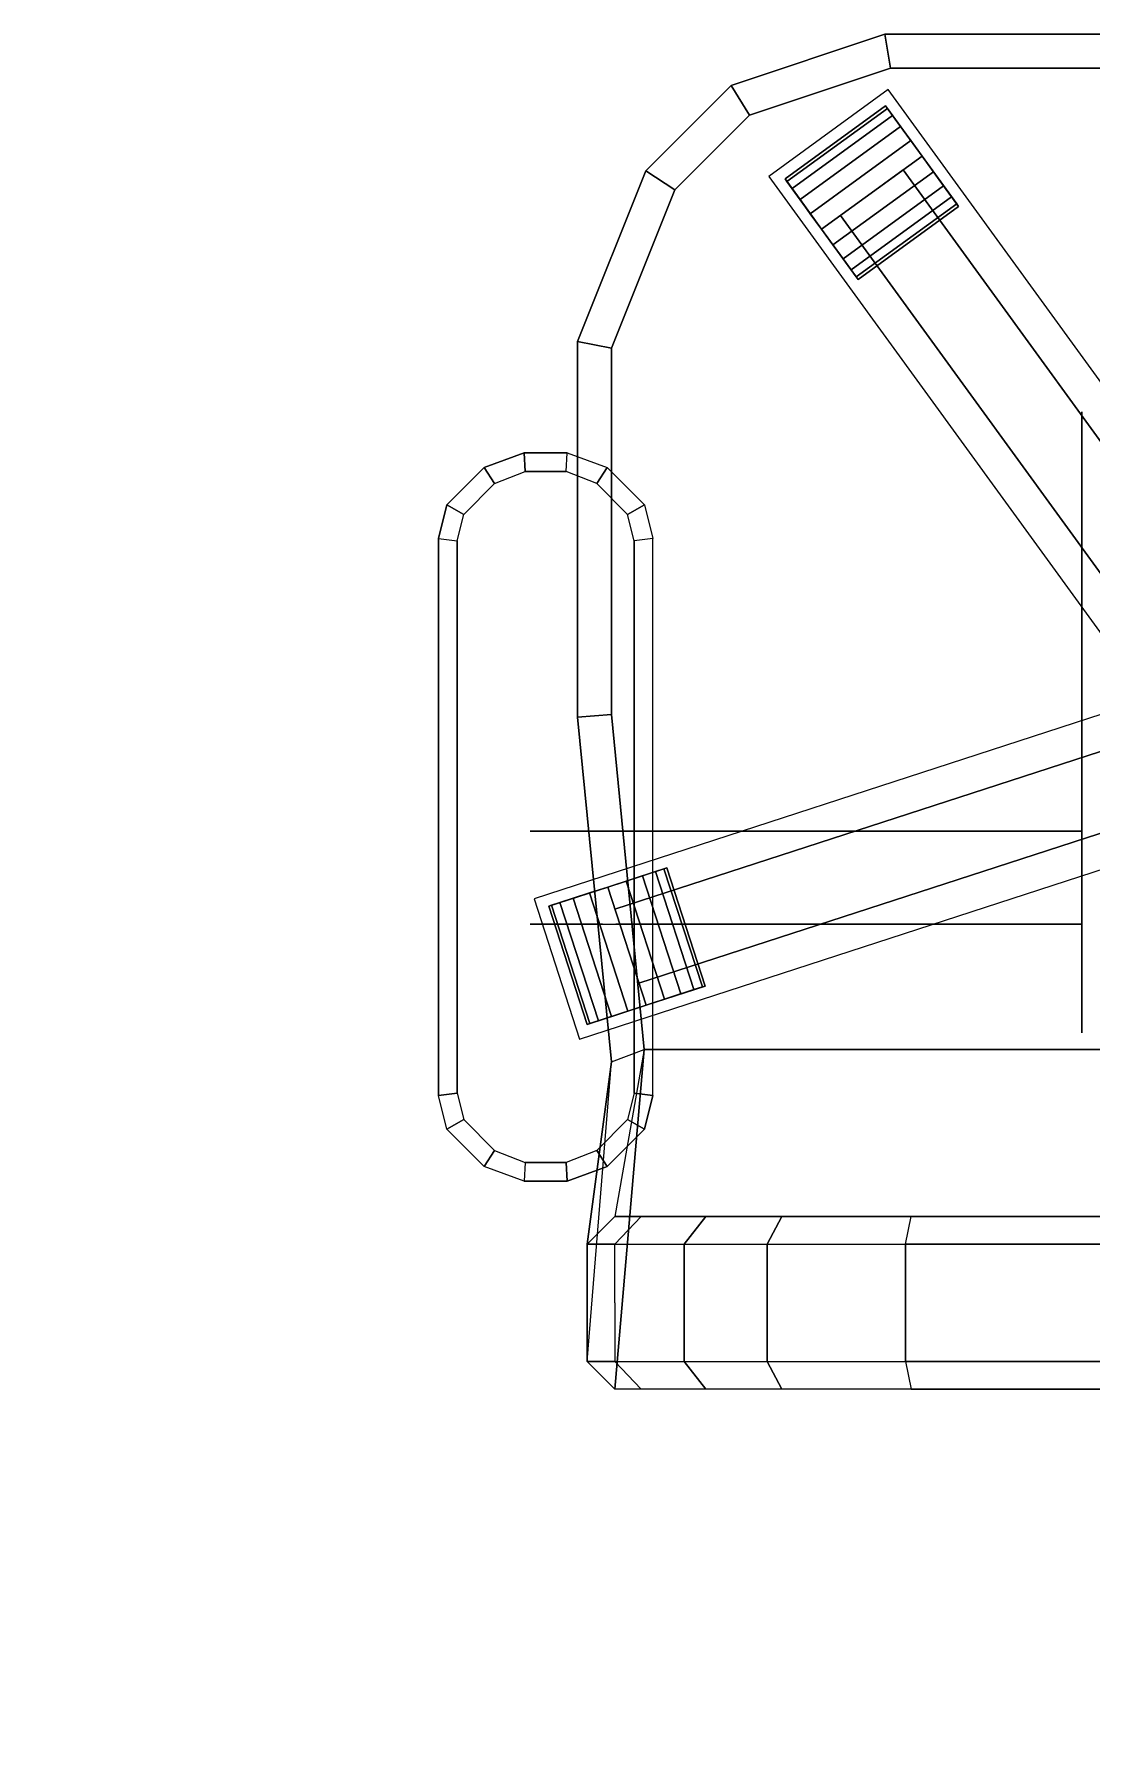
# Model space of a CAD drawing. Header units: inches. Extents: x -27 to 7514, y -484 to 2591.
# Drawn here: x 4166.14 to 4183.16, y 495.02 to 522.49 of the extents above; entities that cross this region are included whole.
import ezdxf

# ---------------------------------------------------------------- set-up
doc = ezdxf.new("R2010")
doc.units = ezdxf.units.IN
doc.header["$MEASUREMENT"] = 0
doc.linetypes.add('DIVIDE', pattern=[1.25, 0.5, -0.25, 0, -0.25, 0, -0.25])
doc.layers.add('I-Dor', color=210, linetype='Continuous', lineweight=30)
doc.layers.add('SEATING', color=7, linetype='Continuous')

# ---------------------------------------------------------------- blocks, each defined once
blk = doc.blocks.new('CHAIR-2')
at = {"layer": 'SEATING'}
for p, q in [((8.127, 8.97, 18.823), (-12.957, 8.97, 18.823)), ((-12.195, 6.281, 16.4), (7.656, 6.281, 16.4)), ((3.486, -7.881, 1.438), (4.497, -7.147, 1.438))]:
    blk.add_line(p, q, dxfattribs=at)
for points in [[(0.287, 0.884), (9.429, 3.854), (8.695, 6.113), (-0.447, 3.143)], [(-1.921, -1.396), (3.729, -9.173), (5.65, -7.777), (0, 0)]]:
    blk.add_lwpolyline(points, close=True, dxfattribs=at)
at = {"layer": 'SEATING', "extrusion": (1, 0, 0), "elevation": 0.614}
blk.add_lwpolyline([(-3.986, 13.35), (-3.986, 13.05), (-1.586, 12.05), (-1.586, 11.55), (4.114, 11.55), (6.014, 13.05), (6.014, 13.35)], close=True, dxfattribs=at)
at = {"layer": 'SEATING', "extrusion": (0, -1, 0), "elevation": -2.764}
blk.add_lwpolyline([(0.614, 13.35), (8.114, 13.35), (8.989, 14.25), (8.989, 21.25), (9.489, 21.25), (9.489, 14.047), (8.325, 12.85), (0.614, 12.85)], close=True, dxfattribs=at)
at = {"layer": 'SEATING', "extrusion": (0.587785, -0.809017, 8.62733e-16), "elevation": 8.425}
blk.add_lwpolyline([(-0.187, -1), (-0.187, 0), (-2.187, 0), (-2.187, -1)], dxfattribs=at)
at = {"layer": 'SEATING'}
for points in [[(8.127, 11.752, 18.823), (7.656, 6.281, 13.7), (-12.195, 6.281, 13.7), (-12.957, 11.752, 18.823)], [(-2.338, 11.752, 37.44), (-2.415, 11.306, 37.897), (3.449, 11.306, 37.475), (3.36, 11.752, 37.037)], [(5.441, 11.752, 36.412), (5.676, 11.306, 36.807), (3.449, 11.306, 37.475), (3.36, 11.752, 37.037)], [(6.662, 11.752, 35.191), (7.013, 11.306, 35.47), (5.676, 11.306, 36.807), (5.441, 11.752, 36.412)], [(7.702, 11.752, 33.527), (8.127, 11.306, 33.688), (7.013, 11.306, 35.47), (6.662, 11.752, 35.191)], [(8.181, 6.48, 14.25), (7.656, 6.281, 13.7), (8.127, 11.752, 18.823), (8.572, 11.306, 18.737)], [(8.127, 11.752, 30.978), (8.572, 11.306, 31.015), (8.127, 11.306, 33.688), (7.702, 11.752, 33.527)], [(8.127, 11.752, 18.823), (8.572, 11.306, 18.737), (8.572, 11.306, 31.015), (8.127, 11.752, 30.978)], [(8.572, 9.415, 18.737), (8.572, 11.306, 18.737), (8.181, 6.48, 14.25), (8.181, 6.48, 15.85)], [(-2.338, 8.97, 37.44), (-2.415, 9.415, 37.897), (3.449, 9.415, 37.475), (3.36, 8.97, 37.037)], [(5.441, 8.97, 36.412), (5.676, 9.415, 36.807), (3.449, 9.415, 37.475), (3.36, 8.97, 37.037)], [(6.662, 8.97, 35.191), (7.013, 9.415, 35.47), (5.676, 9.415, 36.807), (5.441, 8.97, 36.412)], [(7.702, 8.97, 33.527), (8.127, 9.415, 33.688), (7.013, 9.415, 35.47), (6.662, 8.97, 35.191)], [(8.127, 8.97, 18.823), (8.572, 9.415, 18.737), (8.181, 6.48, 15.85), (7.656, 6.281, 16.4)], [(8.127, 8.97, 30.978), (8.572, 9.415, 31.015), (8.127, 9.415, 33.688), (7.702, 8.97, 33.527)], [(8.127, 8.97, 18.823), (8.572, 9.415, 18.737), (8.572, 9.415, 31.015), (8.127, 8.97, 30.978)], [(-12.957, 8.97, 18.823), (-12.195, 6.281, 16.4), (7.656, 6.281, 16.4), (8.127, 8.97, 18.823)], [(8.909, 8.103, 22.75), (8.896, 8.403, 22.15), (8.251, 8.164, 22.15), (8.42, 7.908, 22.75)], [(8.909, 8.103, 21.25), (8.896, 8.403, 21.85), (8.251, 8.164, 21.85), (8.42, 7.908, 21.25)], [(8.251, 8.164, 22.15), (8.251, 8.164, 21.85), (8.896, 8.403, 21.85), (8.896, 8.403, 22.15)], [(9.574, 8.103, 22.75), (9.586, 8.403, 22.15), (8.896, 8.403, 22.15), (8.909, 8.103, 22.75)], [(8.896, 8.403, 21.85), (8.909, 8.103, 21.25), (9.574, 8.103, 21.25), (9.586, 8.403, 21.85)], [(9.574, 8.103, 22.75), (9.586, 8.403, 22.15), (10.231, 8.164, 22.15), (10.063, 7.908, 22.75)], [(9.574, 8.103, 21.25), (9.586, 8.403, 21.85), (10.231, 8.164, 21.85), (10.063, 7.908, 21.25)], [(8.42, 7.908, 22.75), (8.251, 8.164, 22.15), (7.651, 7.564, 22.15), (7.922, 7.411, 22.75)], [(8.42, 7.908, 21.25), (8.251, 8.164, 21.85), (7.651, 7.564, 21.85), (7.922, 7.411, 21.25)], [(10.063, 7.908, 22.75), (10.231, 8.164, 22.15), (10.831, 7.564, 22.15), (10.56, 7.411, 22.75)], [(10.063, 7.908, 21.25), (10.231, 8.164, 21.85), (10.831, 7.564, 21.85), (10.56, 7.411, 21.25)], [(7.922, 7.411, 22.75), (7.651, 7.564, 22.15), (7.516, 7.023, 22.15), (7.816, 6.986, 22.75)], [(7.922, 7.411, 21.25), (7.651, 7.564, 21.85), (7.516, 7.023, 21.85), (7.816, 6.986, 21.25)], [(7.516, 7.023, 22.15), (7.516, 7.023, 21.85), (7.651, 7.564, 21.85), (7.651, 7.564, 22.15)], [(10.56, 7.411, 22.75), (10.831, 7.564, 22.15), (10.966, 7.023, 22.15), (10.666, 6.986, 22.75)], [(10.56, 7.411, 21.25), (10.831, 7.564, 21.85), (10.966, 7.023, 21.85), (10.666, 6.986, 21.25)], [(7.816, 6.986, 22.75), (7.516, 7.023, 22.15), (7.516, -1.947, 22.15), (7.816, -1.91, 22.75)], [(7.816, 6.986, 21.25), (7.516, 7.023, 21.85), (7.516, -1.947, 21.85), (7.816, -1.91, 21.25)], [(10.666, 6.986, 22.75), (10.966, 7.023, 22.15), (10.966, -1.947, 22.15), (10.666, -1.91, 22.75)], [(10.666, 6.986, 21.25), (10.966, 7.023, 21.85), (10.966, -1.947, 21.85), (10.666, -1.91, 21.25)], [(10.966, -1.947, 22.15), (10.966, -1.947, 21.85), (10.966, 7.023, 21.85), (10.966, 7.023, 22.15)], [(8.181, 0.887, 13.7), (8.731, 0.933, 14.25), (8.181, 6.48, 14.25), (7.656, 6.281, 13.7)], [(8.181, 0.887, 16.4), (8.731, 0.933, 15.85), (8.181, 6.48, 15.85), (7.656, 6.281, 16.4)], [(0.287, 0.884), (9.429, 3.854), (8.695, 6.113), (-0.447, 3.143)], [(0.287, 0.884, 1.438), (9.429, 3.854, 1.438), (8.695, 6.113, 1.438), (-0.447, 3.143, 1.438)], [(-0.273, 2.608, 1.938), (0.113, 1.419, 1.938), (8.126, 4.022, 1.438), (7.74, 5.211, 1.438)], [(-0.273, 2.608, 1.938), (-0.273, 2.608, 1.438), (7.74, 5.211, 1.438), (-0.273, 2.608, 1.938)], [(0.113, 1.419, 1.938), (0.113, 1.419, 1.438), (8.126, 4.022, 1.438), (0.113, 1.419, 1.938)], [(8.181, -5.011, 16.4), (8.731, -5.117, 15.85), (8.731, 0.933, 15.85), (8.181, 0.887, 16.4)], [(-1.921, -1.396, 1.438), (3.729, -9.173, 1.438), (5.65, -7.777, 1.438), (0, 0, 1.438)], [(-1.921, -1.396), (3.729, -9.173), (5.65, -7.777), (0, 0)], [(-0.455, -0.331, 1.938), (-1.466, -1.065, 1.938), (3.486, -7.881, 1.438), (4.497, -7.147, 1.438)], [(-0.455, -0.331, 1.938), (-0.455, -0.331, 1.438), (4.497, -7.147, 1.438), (-0.455, -0.331, 1.938)], [(-1.466, -1.065, 1.938), (-1.466, -1.065, 1.438), (3.486, -7.881, 1.438), (-1.466, -1.065, 1.938)], [(7.922, -2.335, 22.75), (7.651, -2.488, 22.15), (7.516, -1.947, 22.15), (7.816, -1.91, 22.75)], [(7.922, -2.335, 21.25), (7.651, -2.488, 21.85), (7.516, -1.947, 21.85), (7.816, -1.91, 21.25)], [(10.966, -1.947, 22.15), (10.831, -2.488, 22.15), (10.831, -2.488, 21.85), (10.966, -1.947, 21.85)], [(8.42, -2.832, 22.75), (8.251, -3.088, 22.15), (7.651, -2.488, 22.15), (7.922, -2.335, 22.75)], [(8.42, -2.832, 21.25), (8.251, -3.088, 21.85), (7.651, -2.488, 21.85), (7.922, -2.335, 21.25)], [(10.063, -2.832, 22.75), (10.231, -3.088, 22.15), (10.831, -2.488, 22.15), (10.56, -2.335, 22.75)], [(10.831, -2.488, 22.15), (10.831, -2.488, 21.85), (10.231, -3.088, 21.85), (10.231, -3.088, 22.15)], [(8.909, -3.027, 22.75), (8.896, -3.327, 22.15), (8.251, -3.088, 22.15), (8.42, -2.832, 22.75)], [(8.909, -3.027, 21.25), (8.896, -3.327, 21.85), (8.251, -3.088, 21.85), (8.42, -2.832, 21.25)], [(9.574, -3.027, 22.75), (9.586, -3.327, 22.15), (10.231, -3.088, 22.15), (10.063, -2.832, 22.75)], [(10.231, -3.088, 22.15), (9.586, -3.327, 22.15), (9.586, -3.327, 21.85), (10.231, -3.088, 21.85)], [(9.586, -3.327, 22.15), (9.586, -3.327, 21.85), (8.896, -3.327, 21.85), (8.896, -3.327, 22.15)], [(7.162, -7.558, 13.7), (7.631, -7.867, 14.25), (8.731, -5.117, 14.25), (8.181, -5.011, 13.7)], [(7.162, -7.558, 16.4), (7.631, -7.867, 15.85), (8.731, -5.117, 15.85), (8.181, -5.011, 16.4)], [(5.959, -8.761, 13.7), (6.256, -9.242, 14.25), (7.631, -7.867, 14.25), (7.162, -7.558, 13.7)], [(5.959, -8.761, 16.4), (6.256, -9.242, 15.85), (7.631, -7.867, 15.85), (7.162, -7.558, 16.4)], [(3.691, -9.517, 13.7), (3.781, -10.067, 14.25), (6.256, -9.242, 14.25), (5.959, -8.761, 13.7)], [(3.691, -9.517, 16.4), (3.781, -10.067, 15.85), (6.256, -9.242, 15.85), (5.959, -8.761, 16.4)], [(-8.23, -9.517, 13.7), (-8.319, -10.067, 14.25), (3.781, -10.067, 14.25), (3.691, -9.517, 13.7)], [(-8.23, -9.517, 16.4), (-8.319, -10.067, 15.85), (3.781, -10.067, 15.85), (3.691, -9.517, 16.4)]]:
    blk.add_3dface(points, dxfattribs=at)
for points, invisible_edges in [([(8.127, 11.752, 30.978), (-12.957, 11.752, 30.978), (-12.957, 11.752, 18.823), (8.127, 11.752, 18.823)], 1), ([(-2.415, 11.752, 37.44), (3.36, 11.752, 37.037), (3.36, 11.752, 30.978), (-2.415, 11.752, 30.978)], 14), ([(3.36, 11.752, 37.037), (5.441, 11.752, 36.412), (3.36, 11.752, 30.978), (3.36, 11.752, 37.037)], 6), ([(5.441, 11.752, 36.412), (6.662, 11.752, 35.191), (3.36, 11.752, 30.978), (5.441, 11.752, 36.412)], 6), ([(6.662, 11.752, 35.191), (7.702, 11.752, 33.527), (3.36, 11.752, 30.978), (6.662, 11.752, 35.191)], 6), ([(7.702, 11.752, 33.527), (8.127, 11.752, 30.978), (3.36, 11.752, 30.978), (7.702, 11.752, 33.527)], 6), ([(-2.415, 11.306, 37.897), (-2.415, 10.361, 37.897), (3.449, 10.361, 37.475), (3.449, 11.306, 37.475)], 2), ([(3.449, 11.306, 37.475), (3.449, 10.361, 37.475), (5.676, 10.361, 36.807), (5.676, 11.306, 36.807)], 2), ([(5.676, 11.306, 36.807), (5.676, 10.361, 36.807), (7.013, 10.361, 35.47), (7.013, 11.306, 35.47)], 2), ([(7.013, 11.306, 35.47), (7.013, 10.361, 35.47), (8.127, 10.361, 33.688), (8.127, 11.306, 33.688)], 2), ([(8.572, 11.306, 31.015), (8.572, 10.361, 31.015), (8.127, 10.361, 33.688), (8.127, 11.306, 33.688)], 2), ([(8.572, 11.306, 18.737), (8.572, 10.361, 18.737), (8.572, 10.361, 31.015), (8.572, 11.306, 31.015)], 2), ([(-2.415, 9.415, 37.897), (-2.415, 10.361, 37.897), (3.449, 10.361, 37.475), (3.449, 9.415, 37.475)], 2), ([(3.449, 9.415, 37.475), (3.449, 10.361, 37.475), (5.676, 10.361, 36.807), (5.676, 9.415, 36.807)], 2), ([(5.676, 9.415, 36.807), (5.676, 10.361, 36.807), (7.013, 10.361, 35.47), (7.013, 9.415, 35.47)], 2), ([(7.013, 9.415, 35.47), (7.013, 10.361, 35.47), (8.127, 10.361, 33.688), (8.127, 9.415, 33.688)], 2), ([(8.572, 9.415, 31.015), (8.572, 10.361, 31.015), (8.127, 10.361, 33.688), (8.127, 9.415, 33.688)], 2), ([(8.572, 9.415, 18.737), (8.572, 10.361, 18.737), (8.572, 10.361, 31.015), (8.572, 9.415, 31.015)], 2), ([(8.127, 8.97, 30.978), (-12.957, 8.97, 30.978), (-12.957, 8.97, 18.823), (8.127, 8.97, 18.823)], 1), ([(-2.415, 8.97, 37.44), (3.36, 8.97, 37.037), (3.36, 8.97, 30.978), (-2.415, 8.97, 30.978)], 14), ([(3.36, 8.97, 37.037), (5.441, 8.97, 36.412), (3.36, 8.97, 30.978), (3.36, 8.97, 37.037)], 6), ([(6.662, 8.97, 35.191), (7.702, 8.97, 33.527), (3.36, 8.97, 30.978), (6.662, 8.97, 35.191)], 6), ([(5.441, 8.97, 36.412), (6.662, 8.97, 35.191), (3.36, 8.97, 30.978), (5.441, 8.97, 36.412)], 6), ([(7.702, 8.97, 33.527), (8.127, 8.97, 30.978), (3.36, 8.97, 30.978), (7.702, 8.97, 33.527)], 6), ([(9.586, 8.403, 22.15), (9.586, 8.403, 21.85), (8.896, 8.403, 21.85), (8.896, 8.403, 22.15)], 2), ([(10.231, 8.164, 22.15), (10.231, 8.164, 21.85), (9.586, 8.403, 21.85), (9.586, 8.403, 22.15)], 10), ([(7.651, 7.564, 22.15), (7.651, 7.564, 21.85), (8.251, 8.164, 21.85), (8.251, 8.164, 22.15)], 10), ([(8.909, 8.103, 21.25), (9.241, 2.538, 21.25), (8.42, 7.908, 21.25)], 3), ([(8.909, 8.103, 22.75), (9.241, 2.538, 22.75), (8.42, 7.908, 22.75)], 3), ([(9.241, 2.538, 21.25), (9.574, 8.103, 21.25), (8.909, 8.103, 21.25)], 9), ([(9.241, 2.538, 22.75), (9.574, 8.103, 22.75), (8.909, 8.103, 22.75)], 9), ([(9.574, 8.103, 21.25), (9.241, 2.538, 21.25), (10.063, 7.908, 21.25)], 3), ([(9.574, 8.103, 22.75), (9.241, 2.538, 22.75), (10.063, 7.908, 22.75)], 3), ([(10.831, 7.564, 22.15), (10.831, 7.564, 21.85), (10.231, 8.164, 21.85), (10.231, 8.164, 22.15)], 10), ([(8.42, 7.908, 21.25), (9.241, 2.538, 21.25), (7.922, 7.411, 21.25)], 3), ([(8.42, 7.908, 22.75), (9.241, 2.538, 22.75), (7.922, 7.411, 22.75)], 3), ([(10.063, 7.908, 21.25), (9.241, 2.538, 21.25), (10.56, 7.411, 21.25)], 3), ([(10.063, 7.908, 22.75), (9.241, 2.538, 22.75), (10.56, 7.411, 22.75)], 3), ([(10.966, 7.023, 22.15), (10.966, 7.023, 21.85), (10.831, 7.564, 21.85), (10.831, 7.564, 22.15)], 10), ([(7.922, 7.411, 21.25), (9.241, 2.538, 21.25), (7.816, 6.986, 21.25)], 3), ([(7.922, 7.411, 22.75), (9.241, 2.538, 22.75), (7.816, 6.986, 22.75)], 3), ([(10.56, 7.411, 21.25), (9.241, 2.538, 21.25), (10.666, 6.986, 21.25)], 3), ([(10.56, 7.411, 22.75), (9.241, 2.538, 22.75), (10.666, 6.986, 22.75)], 3), ([(7.516, -1.947, 22.15), (7.516, -1.947, 21.85), (7.516, 7.023, 21.85), (7.516, 7.023, 22.15)], 10), ([(7.816, -1.91, 21.25), (9.241, 2.538, 21.25), (7.816, 6.986, 21.25)], 3), ([(7.816, -1.91, 22.75), (9.241, 2.538, 22.75), (7.816, 6.986, 22.75)], 3), ([(10.666, -1.91, 21.25), (9.241, 2.538, 21.25), (10.666, 6.986, 21.25)], 3), ([(10.666, -1.91, 22.75), (9.241, 2.538, 22.75), (10.666, 6.986, 22.75)], 3), ([(8.731, 0.933, 15.85), (8.731, 0.933, 15.05), (8.181, 6.48, 15.05), (8.181, 6.48, 15.85)], 2), ([(8.731, 0.933, 14.25), (8.731, 0.933, 15.05), (8.181, 6.48, 15.05), (8.181, 6.48, 14.25)], 2), ([(-12.195, 6.281, 16.4), (-12.719, 0.887, 16.4), (8.181, 0.887, 16.4), (7.656, 6.281, 16.4)], 2), ([(-12.195, 6.281, 13.7), (-12.719, 0.887, 13.7), (8.181, 0.887, 13.7), (7.656, 6.281, 13.7)], 2), ([(0.614, -3.986, 13.05), (0.614, -3.986, 13.35), (0.614, 6.014, 13.35), (0.614, -3.986, 13.05)], 4), ([(0.614, -1.586, 11.55), (0.614, -1.586, 12.05), (0.614, 6.014, 13.35), (0.614, -1.586, 11.55)], 6), ([(0.614, -1.586, 11.55), (0.614, 4.114, 11.55), (0.614, 6.014, 13.35), (0.614, -1.586, 11.55)], 6), ([(0.614, -1.586, 12.05), (0.614, -3.986, 13.05), (0.614, 6.014, 13.35), (0.614, -1.586, 12.05)], 6), ([(0.614, 6.014, 13.35), (0.614, 6.014, 13.05), (0.614, 4.114, 11.55), (0.614, 6.014, 13.35)], 4), ([(8.114, 4.264, 13.35), (8.325, 4.264, 12.85), (0.614, 4.264, 12.85), (0.614, 4.264, 13.35)], 1), ([(8.989, 4.264, 14.25), (8.114, 4.264, 13.35), (8.325, 4.264, 12.85), (9.489, 4.264, 14.047)], 10), ([(8.989, 4.264, 21.25), (8.989, 4.264, 14.25), (9.489, 4.264, 14.047), (9.489, 4.264, 21.25)], 2), ([(8.114, 2.764, 13.35), (8.325, 2.764, 12.85), (0.614, 2.764, 12.85), (0.614, 2.764, 13.35)], 1), ([(8.989, 2.764, 14.25), (8.114, 2.764, 13.35), (8.325, 2.764, 12.85), (9.489, 2.764, 14.047)], 10), ([(8.989, 2.764, 21.25), (8.989, 2.764, 14.25), (9.489, 2.764, 14.047), (9.489, 2.764, 21.25)], 2), ([(7.922, -2.335, 21.25), (9.241, 2.538, 21.25), (7.816, -1.91, 21.25)], 3), ([(7.922, -2.335, 22.75), (9.241, 2.538, 22.75), (7.816, -1.91, 22.75)], 3), ([(8.42, -2.832, 21.25), (9.241, 2.538, 21.25), (7.922, -2.335, 21.25)], 3), ([(8.42, -2.832, 22.75), (9.241, 2.538, 22.75), (7.922, -2.335, 22.75)], 3), ([(8.909, -3.027, 21.25), (9.241, 2.538, 21.25), (8.42, -2.832, 21.25)], 3), ([(8.909, -3.027, 22.75), (9.241, 2.538, 22.75), (8.42, -2.832, 22.75)], 3), ([(9.241, 2.538, 21.25), (8.909, -3.027, 21.25), (9.574, -3.027, 21.25)], 9), ([(9.241, 2.538, 22.75), (8.909, -3.027, 22.75), (9.574, -3.027, 22.75)], 9), ([(9.574, -3.027, 21.25), (9.241, 2.538, 21.25), (10.063, -2.832, 21.25)], 3), ([(10.56, -2.335, 21.25), (9.241, 2.538, 21.25), (10.666, -1.91, 21.25)], 3), ([(10.063, -2.832, 21.25), (9.241, 2.538, 21.25), (10.56, -2.335, 21.25)], 3), ([(10.56, -2.335, 22.75), (9.241, 2.538, 22.75), (10.666, -1.91, 22.75)], 3), ([(10.063, -2.832, 22.75), (9.241, 2.538, 22.75), (10.56, -2.335, 22.75)], 3), ([(9.574, -3.027, 22.75), (9.241, 2.538, 22.75), (10.063, -2.832, 22.75)], 3), ([(-12.719, 0.887, 16.4), (-12.719, -5.011, 16.4), (8.181, -5.011, 16.4), (8.181, 0.887, 16.4)], 10), ([(-12.719, 0.887, 13.7), (-12.719, -5.011, 13.7), (8.181, -5.011, 13.7), (8.181, 0.887, 13.7)], 10), ([(8.731, -5.117, 14.25), (8.731, -5.117, 15.05), (8.731, 0.933, 15.05), (8.731, 0.933, 14.25)], 2), ([(8.731, -5.117, 15.85), (8.731, -5.117, 15.05), (8.731, 0.933, 15.05), (8.731, 0.933, 15.85)], 2), ([(10.56, -2.335, 22.75), (10.831, -2.488, 22.15), (10.966, -1.947, 22.15), (10.666, -1.91, 22.75)], 2), ([(10.56, -2.335, 21.25), (10.831, -2.488, 21.85), (10.966, -1.947, 21.85), (10.666, -1.91, 21.25)], 2), ([(7.516, -1.947, 22.15), (7.516, -1.947, 21.85), (7.651, -2.488, 21.85), (7.651, -2.488, 22.15)], 10), ([(10.063, -2.832, 21.25), (10.231, -3.088, 21.85), (10.831, -2.488, 21.85), (10.56, -2.335, 21.25)], 2), ([(8.251, -3.088, 22.15), (8.251, -3.088, 21.85), (7.651, -2.488, 21.85), (7.651, -2.488, 22.15)], 10), ([(9.574, -3.027, 21.25), (9.586, -3.327, 21.85), (10.231, -3.088, 21.85), (10.063, -2.832, 21.25)], 2), ([(8.896, -3.327, 22.15), (8.896, -3.327, 21.85), (8.251, -3.088, 21.85), (8.251, -3.088, 22.15)], 10), ([(8.909, -3.027, 22.75), (8.896, -3.327, 22.15), (9.586, -3.327, 22.15), (9.574, -3.027, 22.75)], 2), ([(9.586, -3.327, 21.85), (9.574, -3.027, 21.25), (8.909, -3.027, 21.25), (8.896, -3.327, 21.85)], 8), ([(3.691, -5.011, 16.4), (-8.23, -5.011, 16.4), (-8.23, -9.517, 16.4), (3.691, -9.517, 16.4)], 11), ([(3.691, -5.011, 13.7), (-8.23, -5.011, 13.7), (-8.23, -9.517, 13.7), (3.691, -9.517, 13.7)], 11), ([(8.181, -5.011, 13.7), (3.691, -5.011, 13.7), (7.162, -7.558, 13.7)], 3), ([(7.162, -7.558, 13.7), (3.691, -5.011, 13.7), (5.959, -8.761, 13.7), (7.162, -7.558, 13.7)], 3), ([(3.691, -5.011, 13.7), (3.691, -9.517, 13.7), (5.959, -8.761, 13.7), (3.691, -5.011, 13.7)], 5), ([(8.181, -5.011, 16.4), (3.691, -5.011, 16.4), (7.162, -7.558, 16.4)], 3), ([(7.162, -7.558, 16.4), (3.691, -5.011, 16.4), (5.959, -8.761, 16.4), (7.162, -7.558, 16.4)], 3), ([(3.691, -5.011, 16.4), (3.691, -9.517, 16.4), (5.959, -8.761, 16.4), (3.691, -5.011, 16.4)], 5), ([(7.631, -7.867, 14.25), (7.631, -7.867, 15.05), (8.731, -5.117, 15.05), (8.731, -5.117, 14.25)], 2), ([(7.631, -7.867, 15.85), (7.631, -7.867, 15.05), (8.731, -5.117, 15.05), (8.731, -5.117, 15.85)], 2), ([(6.256, -9.242, 14.25), (6.256, -9.242, 15.05), (7.631, -7.867, 15.05), (7.631, -7.867, 14.25)], 2), ([(6.256, -9.242, 15.85), (6.256, -9.242, 15.05), (7.631, -7.867, 15.05), (7.631, -7.867, 15.85)], 2), ([(3.781, -10.067, 14.25), (3.781, -10.067, 15.05), (6.256, -9.242, 15.05), (6.256, -9.242, 14.25)], 2), ([(3.781, -10.067, 15.85), (3.781, -10.067, 15.05), (6.256, -9.242, 15.05), (6.256, -9.242, 15.85)], 2), ([(-8.319, -10.067, 15.85), (-8.319, -10.067, 15.05), (3.781, -10.067, 15.05), (3.781, -10.067, 15.85)], 2), ([(-8.319, -10.067, 14.25), (-8.319, -10.067, 15.05), (3.781, -10.067, 15.05), (3.781, -10.067, 14.25)], 2)]:
    blk.add_3dface(points, dxfattribs=dict(at, invisible_edges=invisible_edges))
mesh = blk.add_polymesh((20, 4), dxfattribs=dict(at, m_close=True))
for k, corner in enumerate([(7.624, 5.568, -1), (7.624, 5.568), (8.242, 3.666), (8.242, 3.666, -1), (7.624, 5.568, -1), (7.33, 5.472, -0.049), (7.948, 3.57, -0.049), (8.242, 3.666, -1), (7.624, 5.568, -1), (7.065, 5.386, -0.191), (7.683, 3.484, -0.191), (8.242, 3.666, -1), (7.624, 5.568, -1), (6.854, 5.318, -0.412), (7.472, 3.416, -0.412), (8.242, 3.666, -1), (7.624, 5.568, -1), (6.719, 5.274, -0.691), (7.337, 3.372, -0.691), (8.242, 3.666, -1), (7.624, 5.568, -1), (6.673, 5.259, -1), (7.291, 3.357, -1), (8.242, 3.666, -1), (7.624, 5.568, -1), (6.719, 5.274, -1.309), (7.337, 3.372, -1.309), (8.242, 3.666, -1), (7.624, 5.568, -1), (6.854, 5.318, -1.588), (7.472, 3.416, -1.588), (8.242, 3.666, -1), (7.624, 5.568, -1), (7.065, 5.386, -1.809), (7.683, 3.484, -1.809), (8.242, 3.666, -1), (7.624, 5.568, -1), (7.33, 5.472, -1.951), (7.948, 3.57, -1.951), (8.242, 3.666, -1), (7.624, 5.568, -1), (7.624, 5.568, -2), (8.242, 3.666, -2), (8.242, 3.666, -1), (7.624, 5.568, -1), (7.918, 5.663, -1.951), (8.536, 3.761, -1.951), (8.242, 3.666, -1), (7.624, 5.568, -1), (8.183, 5.749, -1.809), (8.801, 3.847, -1.809), (8.242, 3.666, -1), (7.624, 5.568, -1), (8.393, 5.818, -1.588), (9.011, 3.916, -1.588), (8.242, 3.666, -1), (7.624, 5.568, -1), (8.528, 5.862, -1.309), (9.146, 3.96, -1.309), (8.242, 3.666, -1), (7.624, 5.568, -1), (8.575, 5.877, -1), (9.193, 3.975, -1), (8.242, 3.666, -1), (7.624, 5.568, -1), (8.528, 5.862, -0.691), (9.146, 3.96, -0.691), (8.242, 3.666, -1), (7.624, 5.568, -1), (8.393, 5.818, -0.412), (9.011, 3.916, -0.412), (8.242, 3.666, -1), (7.624, 5.568, -1), (8.183, 5.749, -0.191), (8.801, 3.847, -0.191), (8.242, 3.666, -1), (7.624, 5.568, -1), (7.918, 5.663, -0.049), (8.536, 3.761, -0.049), (8.242, 3.666, -1)]):
    mesh.set_mesh_vertex(divmod(k, 4), corner)
mesh = blk.add_polymesh((20, 4), dxfattribs=dict(at, m_close=True))
for k, corner in enumerate([(4.8, -6.926, -1), (4.8, -6.926), (3.182, -8.102), (3.182, -8.102, -1), (4.8, -6.926, -1), (4.619, -6.676, -0.049), (3.001, -7.852, -0.049), (3.182, -8.102, -1), (4.8, -6.926, -1), (4.455, -6.451, -0.191), (2.837, -7.626, -0.191), (3.182, -8.102, -1), (4.8, -6.926, -1), (4.325, -6.272, -0.412), (2.707, -7.447, -0.412), (3.182, -8.102, -1), (4.8, -6.926, -1), (4.241, -6.157, -0.691), (2.623, -7.332, -0.691), (3.182, -8.102, -1), (4.8, -6.926, -1), (4.213, -6.117, -1), (2.595, -7.293, -1), (3.182, -8.102, -1), (4.8, -6.926, -1), (4.241, -6.157, -1.309), (2.623, -7.332, -1.309), (3.182, -8.102, -1), (4.8, -6.926, -1), (4.325, -6.272, -1.588), (2.707, -7.447, -1.588), (3.182, -8.102, -1), (4.8, -6.926, -1), (4.455, -6.451, -1.809), (2.837, -7.626, -1.809), (3.182, -8.102, -1), (4.8, -6.926, -1), (4.619, -6.676, -1.951), (3.001, -7.852, -1.951), (3.182, -8.102, -1), (4.8, -6.926, -1), (4.8, -6.926, -2), (3.182, -8.102, -2), (3.182, -8.102, -1), (4.8, -6.926, -1), (4.982, -7.176, -1.951), (3.364, -8.352, -1.951), (3.182, -8.102, -1), (4.8, -6.926, -1), (5.146, -7.402, -1.809), (3.528, -8.577, -1.809), (3.182, -8.102, -1), (4.8, -6.926, -1), (5.276, -7.581, -1.588), (3.658, -8.756, -1.588), (3.182, -8.102, -1), (4.8, -6.926, -1), (5.359, -7.696, -1.309), (3.741, -8.871, -1.309), (3.182, -8.102, -1), (4.8, -6.926, -1), (5.388, -7.735, -1), (3.77, -8.911, -1), (3.182, -8.102, -1), (4.8, -6.926, -1), (5.359, -7.696, -0.691), (3.741, -8.871, -0.691), (3.182, -8.102, -1), (4.8, -6.926, -1), (5.276, -7.581, -0.412), (3.658, -8.756, -0.412), (3.182, -8.102, -1), (4.8, -6.926, -1), (5.146, -7.402, -0.191), (3.528, -8.577, -0.191), (3.182, -8.102, -1), (4.8, -6.926, -1), (4.982, -7.176, -0.049), (3.364, -8.352, -0.049), (3.182, -8.102, -1)]):
    mesh.set_mesh_vertex(divmod(k, 4), corner)
blk = doc.blocks.new('36_door')
at = {"linetype": 'DIVIDE'}
blk.add_arc((0, 0), 36, 180, 270, dxfattribs=at)

msp = doc.modelspace()

# ---------------------------------------------------------------- linework, layer by layer
at = {"layer": 'I-Dor'}
msp.add_lwpolyline([(4172.846, 465.448, 0.414214), (4136.846, 501.448)], format="xyb", dxfattribs=at)

# ---------------------------------------------------------------- block references
at = {"layer": 'I-Dor', "rotation": 180}
msp.add_blockref('36_door', (4136.846, 465.448), dxfattribs=at)
at = {"layer": 'SEATING', "rotation": 180}
msp.add_blockref('CHAIR-2', (4183.612, 512.428, -27.986), dxfattribs=at)

doc.saveas('drawing.dxf')
